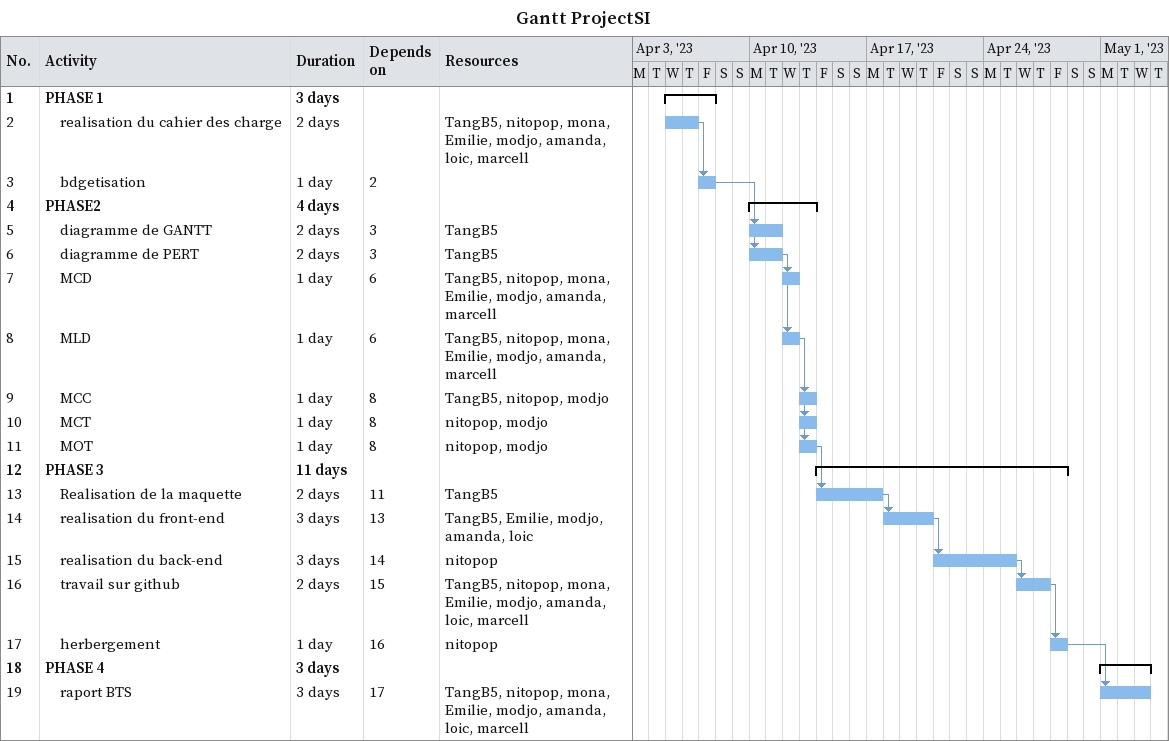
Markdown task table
Gantt ProjectSI

| ID | Level | Task | Duration | Start | Finish | Predecessors | Resources |
|---|---|---|---|---|---|---|---|
| 1 | 1 | **PHASE 1** | 3d | 2023-04-05 | 2023-04-07 |  |  |
| 2 | 2 | realisation du cahier des charge | 2d | 2023-04-05 | 2023-04-06 |  | TangB5, nitopop, mona, Emilie, modjo, amanda, loic, marcell |
| 3 | 2 | bdgetisation | 1d | 2023-04-07 | 2023-04-07 | 2 |  |
| 4 | 1 | **PHASE2** | 4d | 2023-04-10 | 2023-04-13 |  |  |
| 5 | 2 | diagramme de GANTT | 2d | 2023-04-10 | 2023-04-11 | 3 | TangB5 |
| 6 | 2 | diagramme de PERT | 2d | 2023-04-10 | 2023-04-11 | 3 | TangB5 |
| 7 | 2 | MCD | 1d | 2023-04-12 | 2023-04-12 | 6 | TangB5, nitopop, mona, Emilie, modjo, amanda, marcell |
| 8 | 2 | MLD | 1d | 2023-04-12 | 2023-04-12 | 6 | TangB5, nitopop, mona, Emilie, modjo, amanda, marcell |
| 9 | 2 | MCC | 1d | 2023-04-13 | 2023-04-13 | 8 | TangB5, nitopop, modjo |
| 10 | 2 | MCT | 1d | 2023-04-13 | 2023-04-13 | 8 | nitopop, modjo |
| 11 | 2 | MOT | 1d | 2023-04-13 | 2023-04-13 | 8 | nitopop, modjo |
| 12 | 1 | **PHASE 3** | 11d | 2023-04-14 | 2023-04-28 |  |  |
| 13 | 2 | Realisation de la maquette | 2d | 2023-04-14 | 2023-04-17 | 11 | TangB5 |
| 14 | 2 | realisation du front-end | 3d | 2023-04-18 | 2023-04-20 | 13 | TangB5, Emilie, modjo, amanda, loic |
| 15 | 2 | realisation du back-end | 3d | 2023-04-21 | 2023-04-25 | 14 | nitopop |
| 16 | 2 | travail sur github | 2d | 2023-04-26 | 2023-04-27 | 15 | TangB5, nitopop, mona, Emilie, modjo, amanda, loic, marcell |
| 17 | 2 | herbergement | 1d | 2023-04-28 | 2023-04-28 | 16 | nitopop |
| 18 | 1 | **PHASE 4** | 3d | 2023-05-01 | 2023-05-03 |  |  |
| 19 | 2 | raport BTS | 3d | 2023-05-01 | 2023-05-03 | 17 | TangB5, nitopop, mona, Emilie, modjo, amanda, loic, marcell |
